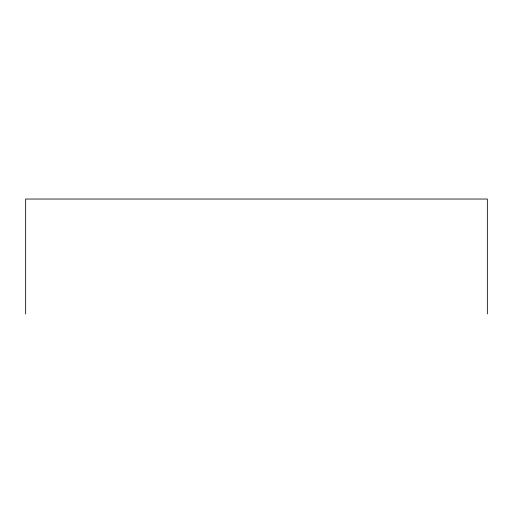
<?xml version="1.0" encoding="UTF-8"?>
<svg xmlns="http://www.w3.org/2000/svg" width="513" height="513" viewBox="0 0 513 513"><rect width="100%" height="100%" fill="white"/><g stroke="black" fill="none" stroke-linecap="round" stroke-linejoin="round"><path stroke-width="0.77" d="M487.35 313.962L487.35 199.038L25.65 199.038L25.65 313.962"/></g></svg>
